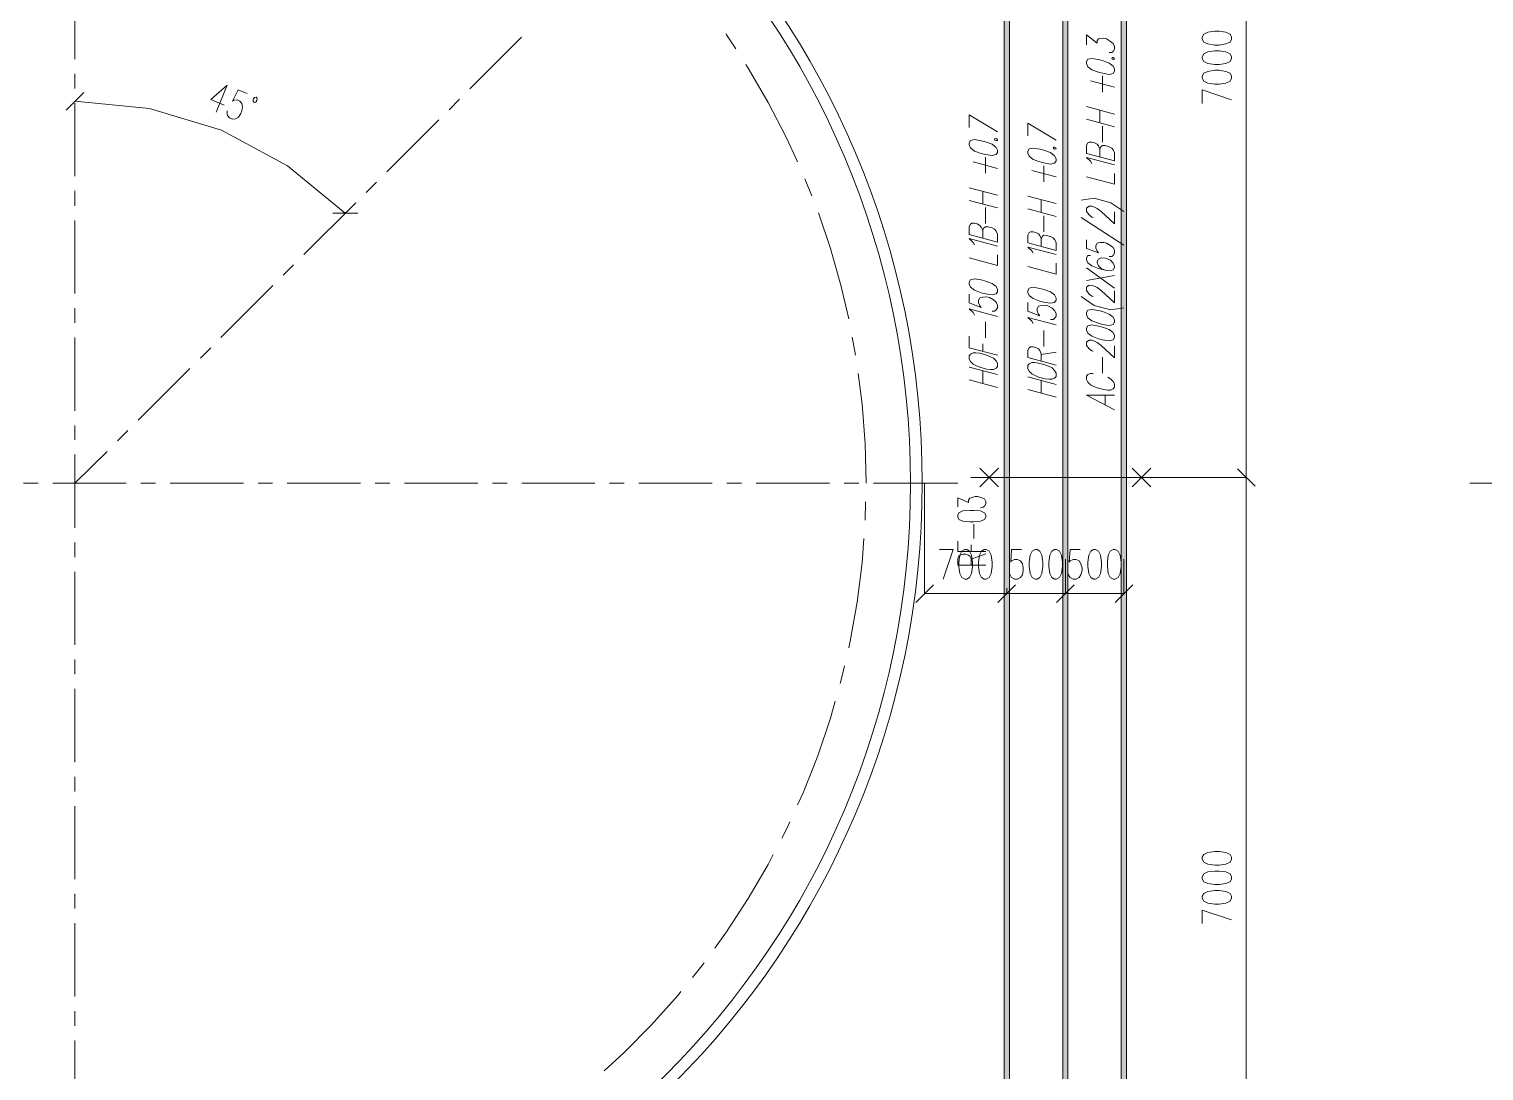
# Model space of a CAD drawing. Header units: millimetres. Extents: x 261 to 114907, y 32 to 1998430.
# Drawn here: x 64702 to 77117, y 1943283 to 1952178 of the extents above; entities that cross this region are included whole.
import ezdxf

# ---------------------------------------------------------------- set-up
doc = ezdxf.new("R2010")
doc.units = ezdxf.units.MM

msp = doc.modelspace()

# ---------------------------------------------------------------- hatches: boundary and pattern name
h = msp.add_hatch(color=0)
h.dxf.hatch_style = 2
h.paths.add_polyline_path([(73068, 1938547), (73023, 1938547), (73023, 1958852), (73068, 1958852)])
h = msp.add_hatch(color=0)
h.dxf.hatch_style = 2
h.paths.add_polyline_path([(73568, 1939048), (73523, 1939048), (73523, 1958352), (73568, 1958352)])
h = msp.add_hatch(color=0)
h.dxf.hatch_style = 2
h.paths.add_polyline_path([(74068, 1939798), (74023, 1939798), (74023, 1955741), (74068, 1955741)])

# ---------------------------------------------------------------- linework, layer by layer
at = {"color": 0, "lineweight": 0}
for points in [[(73068, 1938547), (73023, 1938547), (73023, 1958852), (73068, 1958852)], [(73568, 1939048), (73523, 1939048), (73523, 1958352), (73568, 1958352)], [(74068, 1939798), (74023, 1939798), (74023, 1955741), (74068, 1955741)], [(74714, 1952092), (74726, 1952067), (74761, 1952051), (74821, 1952042), (74857, 1952042), (74916, 1952051), (74952, 1952067), (74963, 1952092), (74963, 1952109), (74952, 1952134), (74916, 1952151), (74857, 1952159), (74821, 1952159), (74761, 1952151), (74726, 1952134), (74714, 1952109)], [(73863, 1951801), (73828, 1951810), (73772, 1951831), (73737, 1951857), (73726, 1951883), (73726, 1951900), (73737, 1951920), (73772, 1951928), (73828, 1951918), (73863, 1951909), (73920, 1951888), (73954, 1951862), (73966, 1951836), (73966, 1951819), (73954, 1951799), (73920, 1951791)], [(73954, 1951919), (73963, 1951920), (73966, 1951924), (73963, 1951930), (73954, 1951936), (73946, 1951935), (73943, 1951930), (73946, 1951924)], [(74714, 1951926), (74726, 1951901), (74761, 1951884), (74821, 1951876), (74857, 1951876), (74916, 1951884), (74952, 1951901), (74963, 1951926), (74963, 1951942), (74952, 1951967), (74916, 1951984), (74857, 1951992), (74821, 1951992), (74761, 1951984), (74726, 1951967), (74714, 1951942)], [(74714, 1951759), (74726, 1951734), (74761, 1951717), (74821, 1951709), (74857, 1951709), (74916, 1951717), (74952, 1951734), (74963, 1951759), (74963, 1951776), (74952, 1951801), (74916, 1951817), (74857, 1951826), (74821, 1951826), (74761, 1951817), (74726, 1951801), (74714, 1951776)], [(66646, 1951568), (66648, 1951585), (66640, 1951596), (66626, 1951594), (66616, 1951581), (66614, 1951563), (66622, 1951552), (66636, 1951554)], [(72863, 1951107), (72828, 1951116), (72771, 1951137), (72737, 1951164), (72725, 1951190), (72725, 1951207), (72737, 1951227), (72771, 1951235), (72828, 1951225), (72863, 1951216), (72920, 1951195), (72954, 1951168), (72966, 1951143), (72966, 1951125), (72954, 1951106), (72920, 1951098)], [(72954, 1951226), (72963, 1951227), (72966, 1951231), (72963, 1951237), (72954, 1951243), (72945, 1951242), (72942, 1951237), (72945, 1951231)], [(73363, 1951035), (73329, 1951044), (73271, 1951065), (73237, 1951092), (73226, 1951118), (73226, 1951135), (73237, 1951155), (73271, 1951162), (73329, 1951153), (73363, 1951144), (73420, 1951123), (73454, 1951097), (73466, 1951071), (73466, 1951053), (73454, 1951034), (73420, 1951025)], [(73454, 1951153), (73463, 1951155), (73466, 1951159), (73463, 1951165), (73454, 1951171), (73446, 1951170), (73443, 1951165), (73446, 1951159)], [(72863, 1949918), (72828, 1949927), (72771, 1949949), (72737, 1949975), (72725, 1950001), (72725, 1950018), (72737, 1950038), (72771, 1950046), (72828, 1950036), (72863, 1950027), (72920, 1950006), (72954, 1949980), (72966, 1949954), (72966, 1949936), (72954, 1949917), (72920, 1949909)], [(73363, 1949846), (73329, 1949855), (73271, 1949877), (73237, 1949903), (73226, 1949929), (73226, 1949946), (73237, 1949966), (73271, 1949974), (73329, 1949964), (73363, 1949955), (73420, 1949934), (73454, 1949908), (73466, 1949882), (73466, 1949865), (73454, 1949845), (73420, 1949837)], [(73863, 1949657), (73828, 1949666), (73772, 1949687), (73737, 1949714), (73726, 1949740), (73726, 1949757), (73737, 1949777), (73772, 1949784), (73828, 1949775), (73863, 1949766), (73920, 1949745), (73954, 1949718), (73966, 1949693), (73966, 1949675), (73954, 1949656), (73920, 1949647)], [(73863, 1949526), (73828, 1949535), (73772, 1949556), (73737, 1949582), (73726, 1949608), (73726, 1949625), (73737, 1949645), (73772, 1949653), (73828, 1949643), (73863, 1949634), (73920, 1949613), (73954, 1949587), (73966, 1949561), (73966, 1949544), (73954, 1949524), (73920, 1949516)], [(72874, 1949275), (72817, 1949291), (72783, 1949306), (72760, 1949317), (72737, 1949341), (72725, 1949361), (72725, 1949389), (72737, 1949403), (72760, 1949414), (72783, 1949414), (72817, 1949410), (72874, 1949395), (72908, 1949380), (72931, 1949369), (72954, 1949345), (72966, 1949325), (72966, 1949297), (72954, 1949282), (72931, 1949271), (72908, 1949272)], [(73374, 1949192), (73317, 1949207), (73283, 1949222), (73260, 1949234), (73237, 1949257), (73226, 1949277), (73226, 1949306), (73237, 1949320), (73260, 1949331), (73283, 1949331), (73317, 1949327), (73374, 1949312), (73408, 1949297), (73432, 1949285), (73454, 1949262), (73466, 1949241), (73466, 1949213), (73454, 1949199), (73432, 1949188), (73408, 1949188)], [(72764, 1947971), (72730, 1947971), (72672, 1947977), (72638, 1947992), (72627, 1948012), (72627, 1948028), (72638, 1948049), (72672, 1948064), (72730, 1948069), (72764, 1948069), (72821, 1948064), (72855, 1948049), (72867, 1948028), (72867, 1948012), (72855, 1947992), (72821, 1947977)], [(72687, 1947734), (72662, 1947722), (72646, 1947686), (72637, 1947626), (72637, 1947591), (72646, 1947531), (72662, 1947495), (72687, 1947483), (72704, 1947483), (72729, 1947495), (72746, 1947531), (72754, 1947591), (72754, 1947626), (72746, 1947686), (72729, 1947722), (72704, 1947734)], [(72854, 1947734), (72829, 1947722), (72812, 1947686), (72804, 1947626), (72804, 1947591), (72812, 1947531), (72829, 1947495), (72854, 1947483), (72870, 1947483), (72895, 1947495), (72912, 1947531), (72920, 1947591), (72920, 1947626), (72912, 1947686), (72895, 1947722), (72870, 1947734)], [(73287, 1947734), (73262, 1947722), (73245, 1947686), (73237, 1947626), (73237, 1947591), (73245, 1947531), (73262, 1947495), (73287, 1947483), (73304, 1947483), (73329, 1947495), (73346, 1947531), (73354, 1947591), (73354, 1947626), (73346, 1947686), (73329, 1947722), (73304, 1947734)], [(73454, 1947734), (73429, 1947722), (73412, 1947686), (73404, 1947626), (73404, 1947591), (73412, 1947531), (73429, 1947495), (73454, 1947483), (73471, 1947483), (73496, 1947495), (73512, 1947531), (73521, 1947591), (73521, 1947626), (73512, 1947686), (73496, 1947722), (73471, 1947734)], [(73787, 1947734), (73762, 1947722), (73746, 1947686), (73737, 1947626), (73737, 1947591), (73746, 1947531), (73762, 1947495), (73787, 1947483), (73804, 1947483), (73829, 1947495), (73846, 1947531), (73854, 1947591), (73854, 1947626), (73846, 1947686), (73829, 1947722), (73804, 1947734)], [(73954, 1947734), (73929, 1947722), (73912, 1947686), (73904, 1947626), (73904, 1947591), (73912, 1947531), (73929, 1947495), (73954, 1947483), (73971, 1947483), (73996, 1947495), (74012, 1947531), (74021, 1947591), (74021, 1947626), (74012, 1947686), (73996, 1947722), (73971, 1947734)], [(74714, 1945090), (74726, 1945065), (74761, 1945049), (74821, 1945040), (74857, 1945040), (74916, 1945049), (74952, 1945065), (74963, 1945090), (74963, 1945107), (74952, 1945132), (74916, 1945149), (74857, 1945157), (74821, 1945157), (74761, 1945149), (74726, 1945132), (74714, 1945107)], [(74714, 1944924), (74726, 1944899), (74761, 1944882), (74821, 1944874), (74857, 1944874), (74916, 1944882), (74952, 1944899), (74963, 1944924), (74963, 1944940), (74952, 1944965), (74916, 1944982), (74857, 1944990), (74821, 1944990), (74761, 1944982), (74726, 1944965), (74714, 1944940)], [(74714, 1944757), (74726, 1944732), (74761, 1944715), (74821, 1944707), (74857, 1944707), (74916, 1944715), (74952, 1944732), (74963, 1944757), (74963, 1944774), (74952, 1944799), (74916, 1944815), (74857, 1944824), (74821, 1944824), (74761, 1944815), (74726, 1944799), (74714, 1944774)]]:
    msp.add_lwpolyline(points, close=True, dxfattribs=at)
for points in [[(75089, 1955351), (75089, 1948350)], [(65094, 1951921), (65094, 1952546)], [(70733, 1952009), (70654, 1952129), (70647, 1952140)], [(73726, 1952043), (73726, 1952129), (73817, 1952058), (73817, 1952081), (73828, 1952095), (73840, 1952098), (73874, 1952100), (73897, 1952094), (73931, 1952073), (73954, 1952056), (73966, 1952030), (73966, 1952007), (73954, 1951988), (73943, 1951979), (73920, 1951979)], [(68463, 1951667), (68905, 1952109)], [(65094, 1951671), (65094, 1951796)], [(71260, 1951045), (71166, 1951251), (71010, 1951552), (70839, 1951845), (70818, 1951877)], [(73863, 1951640), (73863, 1951778)], [(65169, 1951637), (65019, 1951487)], [(66394, 1951698), (66253, 1951576), (66368, 1951528)], [(66394, 1951698), (66298, 1951468)], [(66563, 1951628), (66486, 1951660), (66437, 1951564), (66449, 1951572), (66477, 1951574), (66500, 1951564), (66519, 1951543), (66525, 1951515), (66519, 1951479), (66510, 1951457), (66489, 1951427), (66464, 1951412), (66436, 1951410), (66414, 1951420), (66395, 1951440), (66392, 1951454), (66393, 1951480)], [(73760, 1951736), (73966, 1951681)], [(74714, 1951542), (74714, 1951659), (74963, 1951575)], [(67401, 1950606), (66907, 1951012), (66343, 1951314), (65730, 1951499), (65094, 1951562)], [(65094, 1950921), (65094, 1951546)], [(68286, 1951490), (68374, 1951579)], [(73726, 1951517), (73966, 1951453)], [(67756, 1950960), (68198, 1951402)], [(72725, 1951338), (72725, 1951447), (72966, 1951302)], [(73966, 1951344), (73726, 1951408)], [(73840, 1951378), (73840, 1951486)], [(73226, 1951266), (73226, 1951375), (73466, 1951231)], [(73863, 1951212), (73863, 1951349)], [(73966, 1951053), (73726, 1951117), (73726, 1951186), (73737, 1951206), (73749, 1951214), (73772, 1951213), (73794, 1951207), (73817, 1951196), (73828, 1951181), (73840, 1951155), (73840, 1951087)], [(73840, 1951155), (73851, 1951175), (73863, 1951183), (73886, 1951183), (73920, 1951174), (73943, 1951162), (73954, 1951147), (73966, 1951122), (73966, 1951053)], [(72760, 1951044), (72966, 1950988)], [(72863, 1950947), (72863, 1951084)], [(73363, 1950875), (73363, 1951012)], [(73772, 1951031), (73760, 1951051), (73726, 1951083), (73966, 1951019)], [(71381, 1950755), (71323, 1950901)], [(73260, 1950971), (73466, 1950916)], [(73726, 1950917), (73966, 1950853), (73966, 1950944)], [(65094, 1950670), (65094, 1950796)], [(67578, 1950783), (67667, 1950872)], [(72725, 1950824), (72966, 1950760)], [(72840, 1950685), (72840, 1950793)], [(67048, 1950253), (67490, 1950695)], [(72966, 1950651), (72725, 1950715)], [(72863, 1950519), (72863, 1950656)], [(73226, 1950752), (73466, 1950688)], [(73466, 1950579), (73226, 1950643)], [(73340, 1950613), (73340, 1950721)], [(74046, 1950620), (73935, 1950696), (73791, 1950735), (73680, 1950718)], [(73783, 1950570), (73772, 1950573), (73749, 1950591), (73726, 1950620), (73726, 1950648), (73749, 1950665), (73772, 1950665), (73794, 1950659), (73817, 1950647), (73851, 1950620), (73966, 1950516), (73966, 1950618)], [(65094, 1949921), (65094, 1950545)], [(67295, 1950606), (67507, 1950606)], [(71697, 1949703), (71633, 1949979), (71541, 1950305), (71438, 1950609)], [(72966, 1950360), (72725, 1950424), (72725, 1950492), (72737, 1950512), (72748, 1950520), (72771, 1950520), (72794, 1950514), (72817, 1950502), (72828, 1950488), (72840, 1950462), (72840, 1950393)], [(73363, 1950447), (73363, 1950584)], [(74046, 1950334), (73680, 1950569)], [(72771, 1950337), (72760, 1950357), (72725, 1950389), (72966, 1950325)], [(72840, 1950462), (72851, 1950482), (72863, 1950490), (72886, 1950489), (72920, 1950480), (72942, 1950469), (72954, 1950454), (72966, 1950428), (72966, 1950360)], [(73466, 1950287), (73226, 1950352), (73226, 1950420), (73237, 1950440), (73248, 1950448), (73271, 1950448), (73294, 1950442), (73317, 1950430), (73329, 1950416), (73340, 1950390), (73340, 1950321)], [(73340, 1950390), (73351, 1950410), (73363, 1950418), (73385, 1950417), (73420, 1950408), (73443, 1950396), (73454, 1950382), (73466, 1950356), (73466, 1950287)], [(73271, 1950265), (73260, 1950286), (73226, 1950317), (73466, 1950253)], [(73726, 1950380), (73726, 1950305), (73828, 1950267), (73817, 1950281), (73806, 1950307), (73806, 1950330), (73817, 1950350), (73840, 1950355), (73874, 1950357), (73897, 1950351), (73931, 1950330), (73954, 1950313), (73966, 1950287), (73966, 1950264), (73954, 1950244), (73943, 1950236), (73920, 1950236)], [(66871, 1950076), (66960, 1950165)], [(72725, 1950224), (72966, 1950159), (72966, 1950251)], [(73226, 1950152), (73466, 1950087), (73466, 1950179)], [(73886, 1950120), (73851, 1950135), (73828, 1950158), (73817, 1950184), (73817, 1950195), (73828, 1950215), (73851, 1950226), (73886, 1950223), (73897, 1950220), (73931, 1950205), (73954, 1950181), (73966, 1950155), (73966, 1950144), (73954, 1950124), (73931, 1950113), (73886, 1950120), (73828, 1950135), (73772, 1950156), (73737, 1950183), (73726, 1950208), (73726, 1950226), (73737, 1950245), (73760, 1950245)], [(73966, 1949967), (73726, 1950140)], [(73726, 1950031), (73966, 1950075)], [(66340, 1949546), (66782, 1949988)], [(72725, 1949915), (72725, 1949841), (72828, 1949802), (72817, 1949816), (72805, 1949842), (72805, 1949865), (72817, 1949885), (72840, 1949890), (72874, 1949893), (72897, 1949886), (72931, 1949866), (72954, 1949848), (72966, 1949822), (72966, 1949799), (72954, 1949780), (72942, 1949771), (72920, 1949771)], [(73680, 1949895), (73791, 1949818), (73935, 1949780), (74046, 1949797)], [(73783, 1949896), (73772, 1949899), (73749, 1949916), (73726, 1949946), (73726, 1949974), (73749, 1949991), (73772, 1949990), (73794, 1949984), (73817, 1949972), (73851, 1949946), (73966, 1949841), (73966, 1949944)], [(65094, 1949670), (65094, 1949795)], [(72771, 1949737), (72760, 1949757), (72725, 1949790), (72966, 1949725)], [(73226, 1949843), (73226, 1949769), (73329, 1949730), (73317, 1949744), (73306, 1949770), (73306, 1949793), (73317, 1949813), (73340, 1949818), (73374, 1949821), (73397, 1949814), (73432, 1949794), (73454, 1949776), (73466, 1949750), (73466, 1949727), (73454, 1949708), (73443, 1949699), (73420, 1949699)], [(72863, 1949541), (72863, 1949678)], [(73271, 1949665), (73260, 1949685), (73226, 1949717), (73466, 1949653)], [(65094, 1948920), (65094, 1949545)], [(71754, 1949394), (71727, 1949549)], [(72966, 1949394), (72725, 1949458), (72725, 1949555)], [(73363, 1949469), (73363, 1949606)], [(73783, 1949427), (73772, 1949430), (73749, 1949448), (73726, 1949477), (73726, 1949505), (73749, 1949522), (73772, 1949522), (73794, 1949515), (73817, 1949503), (73851, 1949477), (73966, 1949372), (73966, 1949475)], [(66164, 1949369), (66252, 1949458)], [(72840, 1949427), (72840, 1949490)], [(73466, 1949310), (73226, 1949375), (73226, 1949437), (73237, 1949457), (73248, 1949465), (73271, 1949465), (73294, 1949459), (73317, 1949447), (73329, 1949433), (73340, 1949406), (73340, 1949344)], [(73340, 1949401), (73466, 1949419)], [(65633, 1948839), (66075, 1949281)], [(72725, 1949292), (72966, 1949228)], [(73863, 1949240), (73863, 1949377)], [(71845, 1948300), (71837, 1948639), (71811, 1948977), (71778, 1949239)], [(72966, 1949119), (72725, 1949184)], [(72840, 1949153), (72840, 1949262)], [(73226, 1949209), (73466, 1949144)], [(73340, 1949069), (73340, 1949178)], [(73783, 1949238), (73760, 1949239), (73737, 1949228), (73726, 1949214), (73726, 1949185), (73737, 1949165), (73760, 1949142), (73783, 1949130), (73817, 1949115), (73874, 1949100), (73909, 1949096), (73931, 1949096), (73954, 1949107), (73966, 1949121), (73966, 1949150), (73954, 1949169), (73931, 1949193), (73909, 1949205)], [(73466, 1949036), (73226, 1949100)], [(73966, 1948926), (73726, 1949054), (73966, 1949052)], [(73886, 1948971), (73886, 1949051)], [(65094, 1948670), (65094, 1948795)], [(65456, 1948662), (65544, 1948751)], [(65094, 1948300), (65368, 1948573)], [(65094, 1947920), (65094, 1948545)], [(72975, 1948270), (72816, 1948429)], [(72975, 1948429), (72816, 1948270)], [(74116, 1948270), (74275, 1948429)], [(74116, 1948429), (74275, 1948270)], [(75014, 1948425), (75164, 1948275)], [(75164, 1948275), (75014, 1948425)], [(64655, 1948300), (64780, 1948300)], [(64905, 1948300), (65531, 1948300)], [(65656, 1948300), (65781, 1948300)], [(65906, 1948300), (66531, 1948300)], [(66656, 1948300), (66781, 1948300)], [(66906, 1948300), (67531, 1948300)], [(67656, 1948300), (67781, 1948300)], [(67906, 1948300), (68531, 1948300)], [(68656, 1948300), (68781, 1948300)], [(68906, 1948300), (69531, 1948300)], [(69656, 1948300), (69781, 1948300)], [(69907, 1948300), (70531, 1948300)], [(70657, 1948300), (70782, 1948300)], [(70907, 1948300), (71532, 1948300)], [(71657, 1948300), (71782, 1948300)], [(71907, 1948300), (72628, 1948300)], [(72345, 1948296), (72345, 1947357)], [(72740, 1948350), (74352, 1948350)], [(74355, 1948350), (75091, 1948350)], [(74355, 1948350), (75091, 1948350)], [(75089, 1948350), (75089, 1941348)], [(76998, 1948300), (77752, 1948300)], [(72627, 1948100), (72627, 1948177), (72718, 1948136), (72718, 1948157), (72730, 1948172), (72741, 1948177), (72775, 1948187), (72798, 1948187), (72833, 1948177), (72855, 1948167), (72867, 1948146), (72867, 1948126), (72855, 1948105), (72844, 1948095), (72821, 1948090)], [(71837, 1947986), (71841, 1948143)], [(72764, 1947828), (72764, 1947951)], [(65094, 1947670), (65094, 1947795)], [(71697, 1946896), (71709, 1946952), (71769, 1947285), (71811, 1947622), (71827, 1947829)], [(72867, 1947719), (72627, 1947719), (72627, 1947807)], [(72471, 1947734), (72587, 1947734), (72504, 1947483)], [(72867, 1947601), (72627, 1947601), (72627, 1947658), (72638, 1947678), (72649, 1947688), (72672, 1947694), (72695, 1947694), (72718, 1947688), (72730, 1947678), (72741, 1947658), (72741, 1947601)], [(72741, 1947719), (72741, 1947776)], [(72741, 1947653), (72867, 1947699)], [(73170, 1947734), (73087, 1947734), (73079, 1947626), (73087, 1947638), (73112, 1947650), (73137, 1947650), (73162, 1947638), (73179, 1947614), (73187, 1947578), (73187, 1947555), (73179, 1947519), (73162, 1947495), (73137, 1947483), (73112, 1947483), (73087, 1947495), (73079, 1947507), (73070, 1947531)], [(73671, 1947734), (73588, 1947734), (73579, 1947626), (73588, 1947638), (73613, 1947650), (73638, 1947650), (73663, 1947638), (73679, 1947614), (73688, 1947578), (73688, 1947555), (73679, 1947519), (73663, 1947495), (73638, 1947483), (73613, 1947483), (73588, 1947495), (73579, 1947507), (73571, 1947531)], [(65094, 1946920), (65094, 1947545)], [(73546, 1947653), (73546, 1947357)], [(73546, 1947653), (73546, 1947357)], [(74046, 1947653), (74046, 1947357)], [(72420, 1947433), (72270, 1947283)], [(72970, 1947283), (73120, 1947433)], [(73120, 1947433), (72970, 1947283)], [(73471, 1947283), (73621, 1947433)], [(73621, 1947433), (73471, 1947283)], [(73971, 1947283), (74121, 1947433)], [(72345, 1947358), (73045, 1947358)], [(73045, 1947406), (73045, 1947357)], [(73045, 1947406), (73045, 1947357)], [(73045, 1947358), (73546, 1947358)], [(73546, 1947358), (74046, 1947358)], [(65094, 1946670), (65094, 1946795)], [(71625, 1946590), (71633, 1946621), (71661, 1946743)], [(65094, 1945919), (65094, 1946545)], [(71260, 1945554), (71307, 1945657), (71432, 1945973), (71541, 1946294), (71582, 1946439)], [(65094, 1945670), (65094, 1945794)], [(65094, 1944919), (65094, 1945544)], [(71126, 1945271), (71166, 1945348), (71195, 1945411)], [(70554, 1944332), (70654, 1944470), (70839, 1944754), (71010, 1945047), (71053, 1945131)], [(65094, 1944669), (65094, 1944794)], [(74714, 1944541), (74714, 1944657), (74963, 1944574)], [(65094, 1943919), (65094, 1944544)], [(70364, 1944082), (70454, 1944195), (70462, 1944205)], [(69610, 1943284), (69777, 1943437), (70015, 1943678), (70241, 1943931), (70265, 1943961)], [(65094, 1943669), (65094, 1943794)], [(65094, 1942919), (65094, 1943544)]]:
    msp.add_lwpolyline(points, dxfattribs=at)
for major_axis, ratio in [((0, 7247), 0.999257), ((0, 7147), 0.999246)]:
    msp.add_ellipse((65083, 1948300), major_axis=major_axis, ratio=ratio, start_param=0, end_param=6.283185, dxfattribs=at)

doc.saveas('drawing.dxf')
